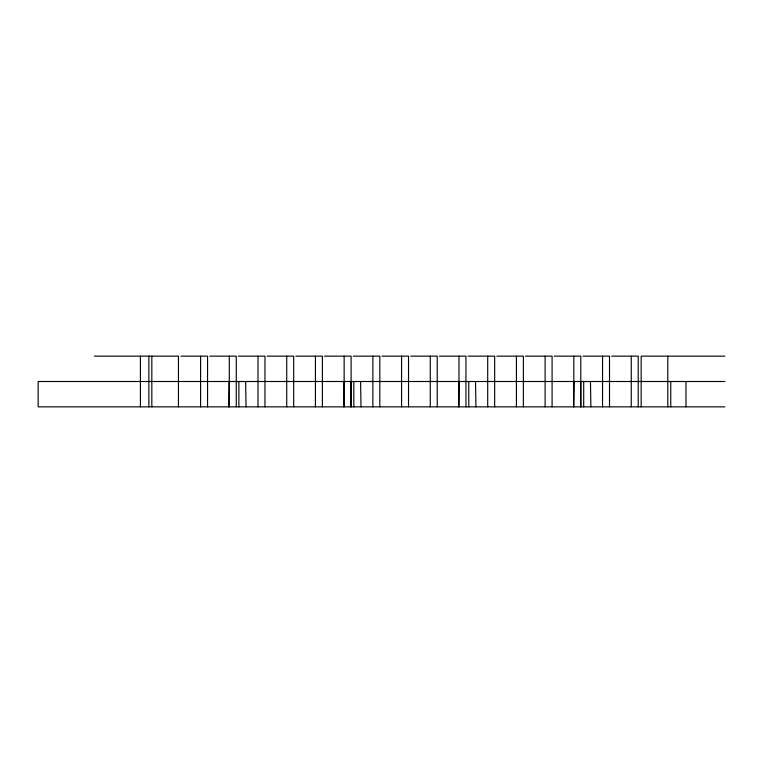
<?xml version="1.0" encoding="UTF-8"?>
<svg xmlns="http://www.w3.org/2000/svg" width="763" height="763" viewBox="0 0 763 763"><rect width="100%" height="100%" fill="white"/><g stroke="black" fill="none" stroke-linecap="round" stroke-linejoin="round"><path stroke-width="1.14" d="M228.738 406.851L229.158 381.5M343.674 406.851L344.103 381.5M458.62 406.851L459.04 381.5M573.566 406.851L573.986 381.5M94.354 356.149L178.447 356.149L178.447 406.851M180.984 356.149L207.555 356.149L207.555 406.851M209.691 356.149L236.263 356.149L236.263 406.851M238.409 356.149L264.971 356.149L264.971 406.851M267.117 356.149L293.688 356.149L293.688 406.851M295.825 356.149L322.396 356.149L322.396 406.851M324.542 356.149L351.104 356.149L351.104 406.851M353.25 356.149L379.821 356.149L379.821 406.851M381.958 356.149L408.529 356.149L408.529 406.851M410.675 356.149L437.237 356.149L437.237 406.851M439.383 356.149L465.955 356.149L465.955 406.851M468.091 356.149L494.662 356.149L494.662 406.851M496.808 356.149L523.38 356.149L523.38 406.851M525.516 356.149L552.088 356.149L552.088 406.851M554.234 356.149L580.796 356.149L580.796 406.851M582.942 356.149L609.513 356.149L609.513 406.851M611.649 356.149L638.221 356.149L638.221 406.851M724.85 356.149L641.178 356.149L641.178 406.851M724.85 381.5L38.15 381.5L38.15 406.851L724.85 406.851M590.467 381.5L590.886 406.851M475.521 381.5L475.95 406.851M360.584 381.5L361.004 406.851M245.638 381.5L246.058 406.851M685.975 381.5L685.975 406.851M670.763 381.5L670.763 406.851M667.797 356.149L667.797 406.851M631.259 356.149L631.259 406.851M602.551 356.149L602.551 406.851M583.705 381.5L583.705 406.851M580.748 381.5L580.748 406.851M573.833 356.149L573.833 406.851M545.125 356.149L545.125 406.851M516.417 356.149L516.417 406.851M487.7 356.149L487.7 406.851M468.768 381.5L468.768 406.851M458.992 356.149L458.992 406.851M430.275 356.149L430.275 406.851M401.567 356.149L401.567 406.851M372.859 356.149L372.859 406.851M353.822 381.5L353.822 406.851M350.866 381.5L350.866 406.851M344.142 356.149L344.142 406.851M315.434 356.149L315.434 406.851M286.726 356.149L286.726 406.851M258.008 356.149L258.008 406.851M238.876 381.5L238.876 406.851M229.301 356.149L229.301 406.851M200.593 356.149L200.593 406.851M151.827 356.149L151.827 406.851M148.871 356.149L148.871 406.851M140.411 356.149L140.411 406.851"/></g></svg>
